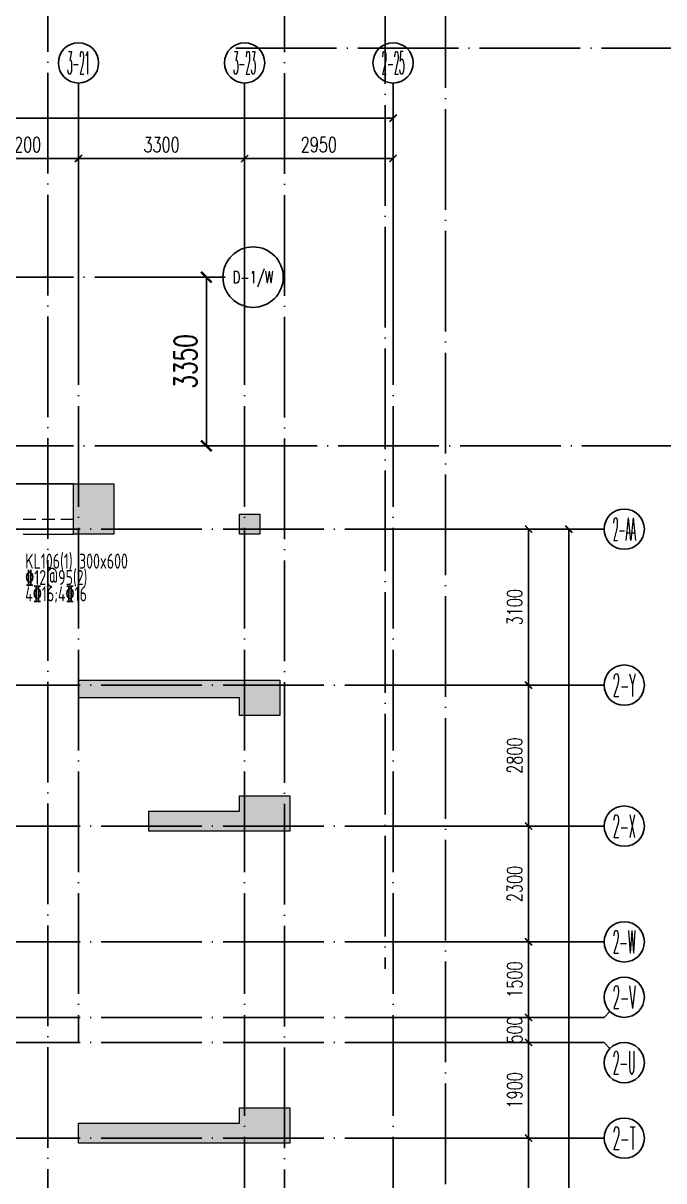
# Model space of a CAD drawing. Header units: millimetres. Extents: x 1089227 to 13101469, y 618865 to 10240562.
# Drawn here: x 3320938 to 3333666, y 4907305 to 4930309 of the extents above; entities that cross this region are included whole.
import ezdxf
from ezdxf.enums import TextEntityAlignment as Align

# ---------------------------------------------------------------- set-up
doc = ezdxf.new("R2010")
doc.units = ezdxf.units.MM
doc.header["$LTSCALE"] = 1000
doc.header["$PDMODE"] = 3
doc.header["$PDSIZE"] = 200
doc.linetypes.add('DOTE', pattern=[2.42, 2, -0.2, 0.02, -0.2])
doc.linetypes.add('HIDDEN', pattern=[0.375, 0.25, -0.125])
doc.layers.get('0').update_dxf_attribs({"linetype": 'CONTINUOUS'})
doc.layers.get('Defpoints').update_dxf_attribs({"linetype": 'CONTINUOUS'})
for name, color, linetype in [('AXIS', 3, 'CONTINUOUS'), ('AXIS_TEXT', 7, 'CONTINUOUS'), ('C-H', 8, 'CONTINUOUS'), ('DOTE', 1, 'DOTE'), ('PUB_DIM', 3, 'CONTINUOUS'), ('降板范围', 7, 'CONTINUOUS')]:
    doc.layers.add(name, color=color, linetype=linetype)
for name, color, linetype, lineweight in [('S-BEAM-DASH', 4, 'HIDDEN', 0), ('S-WALL', 31, 'CONTINUOUS', 0), ('梁名称编号', 2, 'CONTINUOUS', 18), ('梁集中标注', 2, 'CONTINUOUS', 18)]:
    doc.layers.add(name, color=color, linetype=linetype, lineweight=lineweight)
doc.styles.add('_TCH_AXIS', font='COMPLEX', dxfattribs={"bigfont": 'AllInOneBig.shx'})
doc.styles.add('_TCH_DIM_T3', font='SIMPLEX', dxfattribs={"width": 0.705882, "bigfont": 'AllInOneBig.shx'})
doc.styles.add('COMPLEX', font='COMPLEX', dxfattribs={"bigfont": 'AllInOneBig.shx'})
doc.styles.add('Style 1', font='yjkeng.shx', dxfattribs={"width": 0.7, "height": 300, "bigfont": 'yjkchn.shx'})
doc.dimstyles.new('_TCH_ARCH&&100', dxfattribs={"dimtxt": 297.5, "dimasz": 100, "dimexe": 250, "dimexo": 300, "dimgap": 126.25, "dimtad": 1, "dimdec": 0, "dimzin": 0, "dimdsep": 46, "dimtxsty": '_TCH_DIM_T3', "dimblk": 'ARCHTICK', "dimcen": 0.09, "dimclrt": 7, "dimazin": 2, "dimtfac": 1, "dimtdec": 0, "dimtix": 1, "dimtmove": 2, "dimatfit": 3, "dimfxl": 0, "dimtolj": 1, "dimtzin": 0, "dimarcsym": 0})
doc.dimstyles.new('_TCH_ARCH&&150', dxfattribs={"dimtxt": 446.25, "dimasz": 150, "dimexe": 375, "dimexo": 450, "dimgap": 189.375, "dimtad": 1, "dimdec": 0, "dimzin": 0, "dimdsep": 46, "dimtxsty": '_TCH_DIM_T3', "dimblk": 'ARCHTICK', "dimcen": 0.09, "dimclrt": 7, "dimazin": 2, "dimtfac": 1, "dimtdec": 0, "dimtix": 1, "dimtmove": 2, "dimatfit": 3, "dimfxl": 0, "dimtolj": 1, "dimtzin": 0, "dimarcsym": 0})

# ---------------------------------------------------------------- blocks, each defined once
blk = doc.blocks.new('_AXISO')
blk.add_circle((0, 0), 0.5)
at = {"layer": 'AXIS_TEXT', "style": 'COMPLEX', "width": 1.041667}
blk.add_attdef('A', text='', height=0.56, dxfattribs=at).set_placement((-0.25, -0.28), (0.25, -0.28), align=Align.FIT)
blk = doc.blocks.new('_ArchTick')
at = {"color": 0, "linetype": 'ByBlock', "const_width": 0.3}
blk.add_lwpolyline([(-0.71, -0.71), (0.71, 0.71)], dxfattribs=at)
blk = doc.blocks.new('*D184')
at = {"layer": 'AXIS', "color": 0, "lineweight": -2, "transparency": 16777216}
for p, q in [((-92891, 100208), (-92891, 103458)), ((-61741, 100208), (-61741, 103458)), ((-92891, 103208), (-61741, 103208))]:
    blk.add_line(p, q, dxfattribs=at)
at = {"layer": 'Defpoints', "color": 0, "transparency": 16777216}
for p in [(-61741, 103208), (-92891, 99908), (-61741, 99908)]:
    blk.add_point(p, dxfattribs=at)
at = {"layer": 'AXIS', "color": 0, "lineweight": -2, "transparency": 16777216, "xscale": 100, "yscale": 100, "zscale": 100, "rotation": 180}
blk.add_blockref('_ArchTick', (-92891, 103208), dxfattribs=at)
at = {"layer": 'AXIS', "color": 0, "lineweight": -2, "transparency": 16777216, "xscale": 100, "yscale": 100, "zscale": 100}
blk.add_blockref('_ArchTick', (-61741, 103208), dxfattribs=at)
at = {"layer": 'AXIS', "color": 7, "transparency": 16777216, "insert": (-77316, 103483), "char_height": 297.5, "attachment_point": 5, "style": '_TCH_DIM_T3'}
blk.add_mtext('\\A1;31150', dxfattribs=at)
blk = doc.blocks.new('*D202')
at = {"layer": 'AXIS', "color": 0, "lineweight": -2, "transparency": 16777216}
for p, q in [((-70191, 100208), (-70191, 102658)), ((-67991, 100208), (-67991, 102658)), ((-70191, 102408), (-67991, 102408))]:
    blk.add_line(p, q, dxfattribs=at)
at = {"layer": 'Defpoints', "color": 0, "transparency": 16777216}
for p in [(-67991, 102408), (-70191, 99908), (-67991, 99908)]:
    blk.add_point(p, dxfattribs=at)
at = {"layer": 'AXIS', "color": 0, "lineweight": -2, "transparency": 16777216, "xscale": 100, "yscale": 100, "zscale": 100, "rotation": 180}
blk.add_blockref('_ArchTick', (-70191, 102408), dxfattribs=at)
at = {"layer": 'AXIS', "color": 0, "lineweight": -2, "transparency": 16777216, "xscale": 100, "yscale": 100, "zscale": 100}
blk.add_blockref('_ArchTick', (-67991, 102408), dxfattribs=at)
at = {"layer": 'AXIS', "color": 7, "transparency": 16777216, "insert": (-69091, 102683), "char_height": 297.5, "attachment_point": 5, "style": '_TCH_DIM_T3'}
blk.add_mtext('\\A1;2200', dxfattribs=at)
blk = doc.blocks.new('*D203')
at = {"layer": 'AXIS', "color": 0, "lineweight": -2, "transparency": 16777216}
for p, q in [((-67991, 100208), (-67991, 102658)), ((-64691, 100208), (-64691, 102658)), ((-67991, 102408), (-64691, 102408))]:
    blk.add_line(p, q, dxfattribs=at)
at = {"layer": 'Defpoints', "color": 0, "transparency": 16777216}
for p in [(-64691, 102408), (-67991, 99908), (-64691, 99908)]:
    blk.add_point(p, dxfattribs=at)
at = {"layer": 'AXIS', "color": 0, "lineweight": -2, "transparency": 16777216, "xscale": 100, "yscale": 100, "zscale": 100, "rotation": 180}
blk.add_blockref('_ArchTick', (-67991, 102408), dxfattribs=at)
at = {"layer": 'AXIS', "color": 0, "lineweight": -2, "transparency": 16777216, "xscale": 100, "yscale": 100, "zscale": 100}
blk.add_blockref('_ArchTick', (-64691, 102408), dxfattribs=at)
at = {"layer": 'AXIS', "color": 7, "transparency": 16777216, "insert": (-66341, 102683), "char_height": 297.5, "attachment_point": 5, "style": '_TCH_DIM_T3'}
blk.add_mtext('\\A1;3300', dxfattribs=at)
blk = doc.blocks.new('*D204')
at = {"layer": 'AXIS', "color": 0, "lineweight": -2, "transparency": 16777216}
for p, q in [((-64691, 100208), (-64691, 102658)), ((-61741, 100208), (-61741, 102658)), ((-64691, 102408), (-61741, 102408))]:
    blk.add_line(p, q, dxfattribs=at)
at = {"layer": 'Defpoints', "color": 0, "transparency": 16777216}
for p in [(-61741, 102408), (-64691, 99908), (-61741, 99908)]:
    blk.add_point(p, dxfattribs=at)
at = {"layer": 'AXIS', "color": 0, "lineweight": -2, "transparency": 16777216, "xscale": 100, "yscale": 100, "zscale": 100, "rotation": 180}
blk.add_blockref('_ArchTick', (-64691, 102408), dxfattribs=at)
at = {"layer": 'AXIS', "color": 0, "lineweight": -2, "transparency": 16777216, "xscale": 100, "yscale": 100, "zscale": 100}
blk.add_blockref('_ArchTick', (-61741, 102408), dxfattribs=at)
at = {"layer": 'AXIS', "color": 7, "transparency": 16777216, "insert": (-63216, 102683), "char_height": 297.5, "attachment_point": 5, "style": '_TCH_DIM_T3'}
blk.add_mtext('\\A1;2950', dxfattribs=at)
blk = doc.blocks.new('*D246')
at = {"layer": 'AXIS', "color": 0, "lineweight": -2, "transparency": 16777216}
for p, q in [((-60525, 95042), (-57999, 95042)), ((-58249, 58542), (-58249, 95042)), ((-60525, 58542), (-57999, 58542))]:
    blk.add_line(p, q, dxfattribs=at)
at = {"layer": 'Defpoints', "color": 0, "transparency": 16777216}
for p in [(-60825, 95042), (-58249, 95042), (-60825, 58542)]:
    blk.add_point(p, dxfattribs=at)
at = {"layer": 'AXIS', "color": 0, "lineweight": -2, "transparency": 16777216, "xscale": 100, "yscale": 100, "zscale": 100}
for p, rotation in [((-58249, 95042), 90), ((-58249, 58542), 270)]:
    blk.add_blockref('_ArchTick', p, dxfattribs=dict(at, rotation=rotation))
at = {"layer": 'AXIS', "color": 7, "transparency": 16777216, "insert": (-58524, 76792), "char_height": 297.5, "attachment_point": 5, "rotation": 90, "style": '_TCH_DIM_T3'}
blk.add_mtext('\\A1;36500', dxfattribs=at)
blk = doc.blocks.new('*D263')
at = {"layer": 'AXIS', "color": 0, "lineweight": -2, "transparency": 16777216}
for p, q in [((-60525, 82942), (-58799, 82942)), ((-59049, 79142), (-59049, 82942)), ((-60525, 79142), (-58799, 79142))]:
    blk.add_line(p, q, dxfattribs=at)
at = {"layer": 'Defpoints', "color": 0, "transparency": 16777216}
for p in [(-60825, 82942), (-59049, 82942), (-60825, 79142)]:
    blk.add_point(p, dxfattribs=at)
at = {"layer": 'AXIS', "color": 0, "lineweight": -2, "transparency": 16777216, "xscale": 100, "yscale": 100, "zscale": 100}
for p, rotation in [((-59049, 82942), 90), ((-59049, 79142), 270)]:
    blk.add_blockref('_ArchTick', p, dxfattribs=dict(at, rotation=rotation))
at = {"layer": 'AXIS', "color": 7, "transparency": 16777216, "insert": (-59324, 81042), "char_height": 297.5, "attachment_point": 5, "rotation": 90, "style": '_TCH_DIM_T3'}
blk.add_mtext('\\A1;3800', dxfattribs=at)
blk = doc.blocks.new('*D264')
at = {"layer": 'AXIS', "color": 0, "lineweight": -2, "transparency": 16777216}
for p, q in [((-60525, 84842), (-58799, 84842)), ((-59049, 82942), (-59049, 84842)), ((-60525, 82942), (-58799, 82942))]:
    blk.add_line(p, q, dxfattribs=at)
at = {"layer": 'Defpoints', "color": 0, "transparency": 16777216}
for p in [(-60825, 84842), (-59049, 84842), (-60825, 82942)]:
    blk.add_point(p, dxfattribs=at)
at = {"layer": 'AXIS', "color": 0, "lineweight": -2, "transparency": 16777216, "xscale": 100, "yscale": 100, "zscale": 100}
for p, rotation in [((-59049, 84842), 90), ((-59049, 82942), 270)]:
    blk.add_blockref('_ArchTick', p, dxfattribs=dict(at, rotation=rotation))
at = {"layer": 'AXIS', "color": 7, "transparency": 16777216, "insert": (-59324, 83892), "char_height": 297.5, "attachment_point": 5, "rotation": 90, "style": '_TCH_DIM_T3'}
blk.add_mtext('\\A1;1900', dxfattribs=at)
blk = doc.blocks.new('*D265')
at = {"layer": 'AXIS', "color": 0, "lineweight": -2, "transparency": 16777216}
for p, q in [((-59049, 85342), (-59049, 85442)), ((-60525, 85342), (-58799, 85342)), ((-59049, 84842), (-59049, 85342)), ((-60525, 84842), (-58799, 84842)), ((-59049, 84842), (-59049, 84742))]:
    blk.add_line(p, q, dxfattribs=at)
at = {"layer": 'Defpoints', "color": 0, "transparency": 16777216}
for p in [(-60825, 85342), (-59049, 85342), (-60825, 84842)]:
    blk.add_point(p, dxfattribs=at)
at = {"layer": 'AXIS', "color": 0, "lineweight": -2, "transparency": 16777216, "xscale": 100, "yscale": 100, "zscale": 100}
for p, rotation in [((-59049, 85342), 270), ((-59049, 84842), 90)]:
    blk.add_blockref('_ArchTick', p, dxfattribs=dict(at, rotation=rotation))
at = {"layer": 'AXIS', "color": 7, "transparency": 16777216, "insert": (-59324, 85092), "char_height": 297.5, "attachment_point": 5, "rotation": 90, "style": '_TCH_DIM_T3'}
blk.add_mtext('\\A1;500', dxfattribs=at)
blk = doc.blocks.new('*D266')
at = {"layer": 'AXIS', "color": 0, "lineweight": -2, "transparency": 16777216}
for p, q in [((-60525, 86842), (-58799, 86842)), ((-59049, 85342), (-59049, 86842)), ((-60525, 85342), (-58799, 85342))]:
    blk.add_line(p, q, dxfattribs=at)
at = {"layer": 'Defpoints', "color": 0, "transparency": 16777216}
for p in [(-60825, 86842), (-59049, 86842), (-60825, 85342)]:
    blk.add_point(p, dxfattribs=at)
at = {"layer": 'AXIS', "color": 0, "lineweight": -2, "transparency": 16777216, "xscale": 100, "yscale": 100, "zscale": 100}
for p, rotation in [((-59049, 86842), 90), ((-59049, 85342), 270)]:
    blk.add_blockref('_ArchTick', p, dxfattribs=dict(at, rotation=rotation))
at = {"layer": 'AXIS', "color": 7, "transparency": 16777216, "insert": (-59324, 86092), "char_height": 297.5, "attachment_point": 5, "rotation": 90, "style": '_TCH_DIM_T3'}
blk.add_mtext('\\A1;1500', dxfattribs=at)
blk = doc.blocks.new('*D267')
at = {"layer": 'AXIS', "color": 0, "lineweight": -2, "transparency": 16777216}
for p, q in [((-60525, 89142), (-58799, 89142)), ((-59049, 86842), (-59049, 89142)), ((-60525, 86842), (-58799, 86842))]:
    blk.add_line(p, q, dxfattribs=at)
at = {"layer": 'Defpoints', "color": 0, "transparency": 16777216}
for p in [(-60825, 89142), (-59049, 89142), (-60825, 86842)]:
    blk.add_point(p, dxfattribs=at)
at = {"layer": 'AXIS', "color": 0, "lineweight": -2, "transparency": 16777216, "xscale": 100, "yscale": 100, "zscale": 100}
for p, rotation in [((-59049, 89142), 90), ((-59049, 86842), 270)]:
    blk.add_blockref('_ArchTick', p, dxfattribs=dict(at, rotation=rotation))
at = {"layer": 'AXIS', "color": 7, "transparency": 16777216, "insert": (-59324, 87992), "char_height": 297.5, "attachment_point": 5, "rotation": 90, "style": '_TCH_DIM_T3'}
blk.add_mtext('\\A1;2300', dxfattribs=at)
blk = doc.blocks.new('*D268')
at = {"layer": 'AXIS', "color": 0, "lineweight": -2, "transparency": 16777216}
for p, q in [((-60525, 91942), (-58799, 91942)), ((-59049, 89142), (-59049, 91942)), ((-60525, 89142), (-58799, 89142))]:
    blk.add_line(p, q, dxfattribs=at)
at = {"layer": 'Defpoints', "color": 0, "transparency": 16777216}
for p in [(-60825, 91942), (-59049, 91942), (-60825, 89142)]:
    blk.add_point(p, dxfattribs=at)
at = {"layer": 'AXIS', "color": 0, "lineweight": -2, "transparency": 16777216, "xscale": 100, "yscale": 100, "zscale": 100}
for p, rotation in [((-59049, 91942), 90), ((-59049, 89142), 270)]:
    blk.add_blockref('_ArchTick', p, dxfattribs=dict(at, rotation=rotation))
at = {"layer": 'AXIS', "color": 7, "transparency": 16777216, "insert": (-59324, 90542), "char_height": 297.5, "attachment_point": 5, "rotation": 90, "style": '_TCH_DIM_T3'}
blk.add_mtext('\\A1;2800', dxfattribs=at)
blk = doc.blocks.new('*D269')
at = {"layer": 'AXIS', "color": 0, "lineweight": -2, "transparency": 16777216}
for p, q in [((-60525, 95042), (-58799, 95042)), ((-59049, 91942), (-59049, 95042)), ((-60525, 91942), (-58799, 91942))]:
    blk.add_line(p, q, dxfattribs=at)
at = {"layer": 'Defpoints', "color": 0, "transparency": 16777216}
for p in [(-60825, 95042), (-59049, 95042), (-60825, 91942)]:
    blk.add_point(p, dxfattribs=at)
at = {"layer": 'AXIS', "color": 0, "lineweight": -2, "transparency": 16777216, "xscale": 100, "yscale": 100, "zscale": 100}
for p, rotation in [((-59049, 95042), 90), ((-59049, 91942), 270)]:
    blk.add_blockref('_ArchTick', p, dxfattribs=dict(at, rotation=rotation))
at = {"layer": 'AXIS', "color": 7, "transparency": 16777216, "insert": (-59324, 93492), "char_height": 297.5, "attachment_point": 5, "rotation": 90, "style": '_TCH_DIM_T3'}
blk.add_mtext('\\A1;3100', dxfattribs=at)
blk = doc.blocks.new('*D508')
at = {"layer": 'Defpoints', "color": 0, "transparency": 16777216}
for p in [(-66622, 100050), (-65451, 100050), (-66622, 96700)]:
    blk.add_point(p, dxfattribs=at)
at = {"layer": 'PUB_DIM', "color": 0, "lineweight": -2, "transparency": 16777216}
for p, q in [((-66172, 100050), (-65076, 100050)), ((-65451, 96700), (-65451, 100050)), ((-66172, 96700), (-65076, 96700))]:
    blk.add_line(p, q, dxfattribs=at)
at = {"layer": 'PUB_DIM', "color": 0, "lineweight": -2, "transparency": 16777216, "xscale": 150, "yscale": 150, "zscale": 150}
for p, rotation in [((-65451, 100050), 90), ((-65451, 96700), 270)]:
    blk.add_blockref('_ArchTick', p, dxfattribs=dict(at, rotation=rotation))
at = {"layer": 'PUB_DIM', "color": 7, "transparency": 16777216, "insert": (-65864, 98375), "char_height": 446.2, "attachment_point": 5, "rotation": 90, "style": '_TCH_DIM_T3'}
blk.add_mtext('\\A1;3350', dxfattribs=at)
blk = doc.blocks.new('QZ-TL-0808')
at = {"layer": 'C-H'}
for points in [[(-28158, 178), (-27358, 178), (-27358, -822), (-28158, -822)], [(-28058, -3722), (-24058, -3722), (-24058, -4422), (-24858, -4422), (-24858, -4072), (-28058, -4072)], [(-26658, -6722), (-26658, -6322), (-24858, -6322), (-24858, -6022), (-23858, -6022), (-23858, -6722)], [(-28058, -12922), (-28058, -12522), (-24858, -12522), (-24858, -12222), (-23858, -12222), (-23858, -12922)]]:
    blk.add_hatch(color=256, dxfattribs=at).paths.add_polyline_path(points)
at = {"layer": 'S-WALL'}
blk.add_lwpolyline([(-28158, 178), (-27358, 178), (-27358, -822), (-28158, -822)], close=True, dxfattribs=at)
for points in [[(-28058, -3722), (-24058, -3722), (-24058, -4422), (-24858, -4422), (-24858, -4072), (-28058, -4072), (-28058, -3722)], [(-26658, -6722), (-26658, -6322), (-24858, -6322), (-24858, -6022), (-23858, -6022), (-23858, -6722), (-26658, -6722)], [(-28058, -12922), (-28058, -12522), (-24858, -12522), (-24858, -12222), (-23858, -12222), (-23858, -12922), (-28058, -12922)]]:
    blk.add_lwpolyline(points, dxfattribs=at)
blk = doc.blocks.new('1F柱网-0808')
at = {"layer": 'C-H'}
blk.add_hatch(color=256, dxfattribs=at).paths.add_polyline_path([(120022, 148035), (120422, 148035), (120422, 147635), (120022, 147635)])
at = {"layer": 'S-WALL'}
blk.add_lwpolyline([(120022, 148035), (120422, 148035), (120422, 147635), (120022, 147635)], close=True, dxfattribs=at)
blk.add_blockref('QZ-TL-0808', (144880, 148457))
blk = doc.blocks.new('2FJGBZ')
at = {"layer": 'S-BEAM-DASH'}
blk.add_line((115724, 147936), (116722, 147936), dxfattribs=at)
at = {"layer": 'S-BEAM-DASH', "linetype": 'Continuous'}
blk.add_line((115724, 147636), (116722, 147636), dxfattribs=at)
at = {"layer": '降板范围'}
blk.add_lwpolyline([(112972, 148235), (112972, 148636), (116722, 148636)], dxfattribs=at)
blk.add_blockref('1F柱网-0808', (0, 0))
blk = doc.blocks.new('塔楼轴网260428')
at = {"layer": 'AXIS'}
for p, q in [((-67991, 99907.6), (-67991, 103907.6)), ((-64691, 99907.6), (-64691, 103907.6)), ((-61741, 99907.6), (-61741, 103907.6)), ((-60825.5, 95041.7), (-57549, 95041.7)), ((-60825.5, 91943.5), (-57549, 91943.5)), ((-60825.5, 89141.7), (-57549, 89141.7)), ((-60825.5, 86841.7), (-57549, 86841.7)), ((-57431.8, 85458.9), (-57549, 85341.7)), ((-60825.5, 85341.7), (-57549, 85341.7)), ((-60825.5, 84841.7), (-57549, 84841.7)), ((-57431.8, 84724.6), (-57549, 84841.7)), ((-60825.5, 82941.7), (-57549, 82941.7))]:
    blk.add_line(p, q, dxfattribs=at)
at = {"layer": 'DOTE', "color": 14}
for p, q in [((-67991, 99907.6), (-67991, 84841.7)), ((-64691, 99907.6), (-64691, 70341.7)), ((-61741, 99907.6), (-61741, 55337.9)), ((-94159, 95041.7), (-60825.5, 95041.7)), ((-94159, 91941.7), (-60825.5, 91941.7)), ((-94159, 89141.7), (-60825.5, 89141.7)), ((-94159, 86841.7), (-60825.5, 86841.7)), ((-94159, 85341.7), (-60825.5, 85341.7)), ((-94159, 84841.7), (-60825.5, 84841.7)), ((-94159, 82941.7), (-60825.5, 82941.7))]:
    blk.add_line(p, q, dxfattribs=at)
at = {"layer": 'AXIS'}
ref = blk.add_blockref('_AXISO', (-67991, 104307.6), dxfattribs=dict(at, xscale=800, yscale=800, zscale=800))
ref.add_attrib('A', '3-21', dxfattribs={"layer": 'AXIS_TEXT', "height": 452.55, "style": '_TCH_AXIS', "width": 0.283784}).set_placement((-68217.3, 104081.3), (-67764.7, 104081.3), align=Align.FIT)
ref = blk.add_blockref('_AXISO', (-64691, 104307.6), dxfattribs=dict(at, xscale=800, yscale=800, zscale=800))
ref.add_attrib('A', '3-23', dxfattribs={"layer": 'AXIS_TEXT', "height": 452.55, "style": '_TCH_AXIS', "width": 0.265823}).set_placement((-64917.3, 104081.3), (-64464.7, 104081.3), align=Align.FIT)
ref = blk.add_blockref('_AXISO', (-61741, 104307.6), dxfattribs=dict(at, xscale=800, yscale=800, zscale=800))
ref.add_attrib('A', '2-25', dxfattribs={"layer": 'AXIS_TEXT', "height": 452.55, "style": '_TCH_AXIS', "width": 0.2625}).set_placement((-61967.3, 104081.3), (-61514.7, 104081.3), align=Align.FIT)
ref = blk.add_blockref('_AXISO', (-57149, 95041.7), dxfattribs=dict(at, xscale=800, yscale=800, zscale=800))
ref.add_attrib('A', '2-AA', dxfattribs={"layer": 'AXIS_TEXT', "height": 452.55, "style": '_TCH_AXIS', "width": 0.247059}).set_placement((-57375.2, 94815.4), (-56922.7, 94815.4), align=Align.FIT)
ref = blk.add_blockref('_AXISO', (-57149, 91943.5), dxfattribs=dict(at, xscale=800, yscale=800, zscale=800))
ref.add_attrib('A', '2-Y', dxfattribs={"layer": 'AXIS_TEXT', "height": 452.55, "style": '_TCH_AXIS', "width": 0.323077}).set_placement((-57375.2, 91717.2), (-56922.7, 91717.2), align=Align.FIT)
ref = blk.add_blockref('_AXISO', (-57149, 89141.7), dxfattribs=dict(at, xscale=800, yscale=800, zscale=800))
ref.add_attrib('A', '2-X', dxfattribs={"layer": 'AXIS_TEXT', "height": 452.55, "style": '_TCH_AXIS', "width": 0.328125}).set_placement((-57375.2, 88915.4), (-56922.7, 88915.4), align=Align.FIT)
ref = blk.add_blockref('_AXISO', (-57149, 86841.7), dxfattribs=dict(at, xscale=800, yscale=800, zscale=800))
ref.add_attrib('A', '2-W', dxfattribs={"layer": 'AXIS_TEXT', "height": 452.55, "style": '_TCH_AXIS', "width": 0.308824}).set_placement((-57375.2, 86615.4), (-56922.7, 86615.4), align=Align.FIT)
ref = blk.add_blockref('_AXISO', (-57149, 85741.7), dxfattribs=dict(at, xscale=800, yscale=800, zscale=800))
ref.add_attrib('A', '2-V', dxfattribs={"layer": 'AXIS_TEXT', "height": 452.55, "style": '_TCH_AXIS', "width": 0.328125}).set_placement((-57375.2, 85515.4), (-56922.7, 85515.4), align=Align.FIT)
ref = blk.add_blockref('_AXISO', (-57149, 84441.7), dxfattribs=dict(at, xscale=800, yscale=800, zscale=800))
ref.add_attrib('A', '2-U', dxfattribs={"layer": 'AXIS_TEXT', "height": 452.55, "style": '_TCH_AXIS', "width": 0.318182}).set_placement((-57375.2, 84215.4), (-56922.7, 84215.4), align=Align.FIT)
ref = blk.add_blockref('_AXISO', (-57149, 82941.7), dxfattribs=dict(at, xscale=800, yscale=800, zscale=800))
ref.add_attrib('A', '2-T', dxfattribs={"layer": 'AXIS_TEXT', "height": 452.55, "style": '_TCH_AXIS', "width": 0.344262}).set_placement((-57375.2, 82715.4), (-56922.7, 82715.4), align=Align.FIT)
for p1, p2, distance, picture, middle in [((-92891, 99907.6), (-61741, 99907.6), 3300, '*D184', (-77316, 103482.6)), ((-70191, 99907.6), (-67991, 99907.6), 2500, '*D202', (-69091, 102682.6)), ((-67991, 99907.6), (-64691, 99907.6), 2500, '*D203', (-66341, 102682.6)), ((-64691, 99907.6), (-61741, 99907.6), 2500, '*D204', (-63216, 102682.6)), ((-60825.5, 58541.7), (-60825.5, 95041.7), -2576.5, '*D246', (-58524, 76791.7)), ((-60825.5, 91941.7), (-60825.5, 95041.7), -1776.5, '*D269', (-59324, 93491.7)), ((-60825.5, 89141.7), (-60825.5, 91941.7), -1776.5, '*D268', (-59324, 90541.7)), ((-60825.5, 86841.7), (-60825.5, 89141.7), -1776.5, '*D267', (-59324, 87991.7)), ((-60825.5, 85341.7), (-60825.5, 86841.7), -1776.5, '*D266', (-59324, 86091.7)), ((-60825.5, 84841.7), (-60825.5, 85341.7), -1776.5, '*D265', (-59324, 85091.7)), ((-60825.5, 82941.7), (-60825.5, 84841.7), -1776.5, '*D264', (-59324, 83891.7)), ((-60825.5, 79141.7), (-60825.5, 82941.7), -1776.5, '*D263', (-59324, 81041.7))]:
    dim = blk.add_aligned_dim(p1=p1, p2=p2, distance=distance, dimstyle='_TCH_ARCH&&100', dxfattribs=at)
    dim.commit()
    dim.dimension.update_dxf_attribs({"geometry": picture, "text_midpoint": middle})
blk = doc.blocks.new('裙房轴网260428')
at = {"layer": 'AXIS'}
blk.add_line((-66622.4, 100050), (-65122.4, 100050), dxfattribs=at)
at = {"layer": 'DOTE', "color": 16, "linetype": 'DOTE'}
for p, q in [((-63900, 137981.8), (-63900, -1000)), ((-61900, 137349.7), (-61900, 86306.7)), ((-60700, 137349.7), (-60700, 104600)), ((-60700, 137269.1), (-60700, -1000)), ((-68600, 130728.4), (-68600, -1000)), ((-64861.9, 104600), (-1866, 104600)), ((-72509.1, 100050), (-66622.4, 100050)), ((-72509.1, 96700), (-1866, 96700))]:
    blk.add_line(p, q, dxfattribs=at)
at = {"layer": 'AXIS'}
ref = blk.add_blockref('_AXISO', (-64522.4, 100050), dxfattribs=dict(at, xscale=1200, yscale=1200, zscale=1200))
ref.add_attrib('A', 'D-1/W', dxfattribs={"layer": 'AXIS_TEXT', "height": 240.68, "style": '_TCH_AXIS', "width": 0.65625}).set_placement((-64924.8, 99929.7), (-64120, 99929.7), align=Align.FIT)
at = {"layer": 'PUB_DIM'}
dim = blk.add_aligned_dim(p1=(-66622.4, 96700), p2=(-66622.4, 100050), distance=-1171.3, dimstyle='_TCH_ARCH&&150', dxfattribs=at)
dim.commit()
dim.dimension.update_dxf_attribs({"geometry": '*D508', "text_midpoint": (-65863.6, 98375)})
blk = doc.blocks.new('04地块地下轴网260428')
for name in ['裙房轴网260428', '塔楼轴网260428']:
    blk.add_blockref(name, (0, 0))

msp = doc.modelspace()

# ---------------------------------------------------------------- block references
for name, p in [('2FJGBZ', (3205215.02, 4772518.421)), ('04地块地下轴网260428', (3390028.145, 4825211.796))]:
    msp.add_blockref(name, p)

# ---------------------------------------------------------------- texts
at = {"layer": '梁名称编号', "color": 6, "style": 'Style 1', "width": 0.7}
msp.add_text('KL106(1) 300x600', height=300, dxfattribs=at).set_placement((3320978.346, 4919378.876), align=Align.BOTTOM_LEFT)
at = {"layer": '梁集中标注', "color": 6, "style": 'Style 1', "width": 0.7}
for s, p in [('%%13212@95(2)', (3320978.346, 4919053.876)), ('4%%13316;4%%13316', (3320978.346, 4918728.876))]:
    msp.add_text(s, height=300, dxfattribs=at).set_placement(p, align=Align.BOTTOM_LEFT)

doc.saveas('drawing.dxf')
